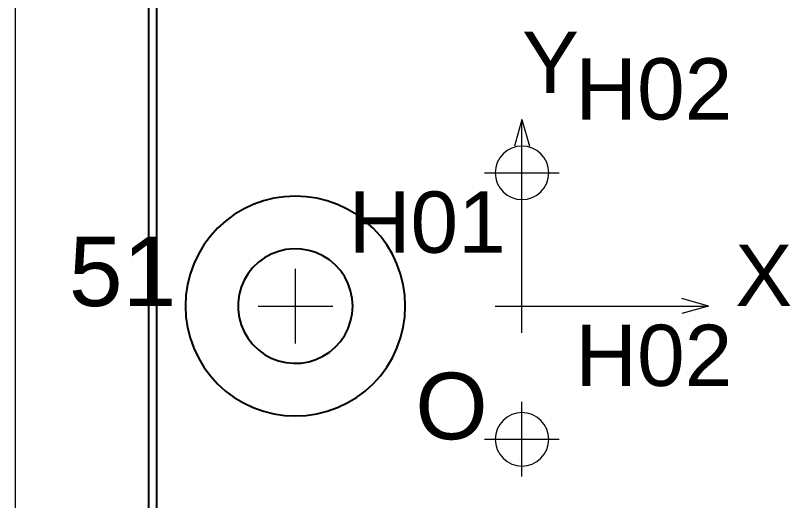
# Paper-space layout '01_三视图' of a CAD drawing. Header units: millimetres. Extents: x 8 to 439, y 8 to 289.
# Drawn here: x 131.11 to 160.18, y 84.7 to 102.9 of the extents above; entities that cross this region are included whole.
import ezdxf

# ---------------------------------------------------------------- set-up
doc = ezdxf.new("R2010")
doc.units = ezdxf.units.MM
doc.linetypes.add('WP_HIDDEN', pattern=[2.3, 1.5, -0.8])
for name, color, linetype, lineweight in [('ANNOTATIONS', 7, 'CONTINUOUS', 18), ('HIDDEN', 7, 'WP_HIDDEN', 13), ('VISIBLE', 7, 'CONTINUOUS', 25)]:
    doc.layers.add(name, color=color, linetype=linetype, lineweight=lineweight)
doc.styles.add('CJK', font='Arial Unicode.ttf')

psp = doc.layouts.new('01_三视图')

# ---------------------------------------------------------------- linework, layer by layer
at = {"layer": 'ANNOTATIONS'}
for p, q in [((131.106, 66.5), (131.106, 117.5)), ((150.106, 99), (149.826, 98)), ((150.106, 92), (150.106, 99)), ((150.106, 99), (150.386, 98)), ((150.106, 95.6), (150.106, 98.4)), ((148.706, 97), (151.506, 97)), ((141.606, 90.6), (141.606, 93.4)), ((150.106, 91), (150.106, 93)), ((157.106, 92), (156.106, 92.28)), ((140.206, 92), (143.006, 92)), ((149.106, 92), (151.106, 92)), ((150.106, 92), (157.106, 92)), ((157.106, 92), (156.106, 91.72)), ((150.106, 85.6), (150.106, 88.4)), ((148.706, 87), (151.506, 87))]:
    psp.add_line(p, q, dxfattribs=at)
at = {"layer": 'HIDDEN'}
for points in [[(151.111, 97), (151.092, 97.196), (151.035, 97.385), (150.942, 97.558), (150.817, 97.711), (150.665, 97.836), (150.491, 97.928), (150.302, 97.986), (150.106, 98.005), (149.91, 97.986), (149.722, 97.928), (149.548, 97.836), (149.396, 97.711), (149.271, 97.558), (149.178, 97.385), (149.121, 97.196), (149.101, 97), (149.121, 96.804), (149.178, 96.615), (149.271, 96.442), (149.396, 96.289), (149.548, 96.164), (149.722, 96.072), (149.91, 96.014), (150.106, 95.995), (150.302, 96.014), (150.491, 96.072), (150.665, 96.164), (150.817, 96.289), (150.942, 96.442), (151.035, 96.615), (151.092, 96.804), (151.111, 97)], [(151.111, 87), (151.092, 87.196), (151.035, 87.385), (150.942, 87.558), (150.817, 87.711), (150.665, 87.836), (150.491, 87.928), (150.302, 87.986), (150.106, 88.005), (149.91, 87.986), (149.722, 87.928), (149.548, 87.836), (149.396, 87.711), (149.271, 87.558), (149.178, 87.385), (149.121, 87.196), (149.101, 87), (149.121, 86.804), (149.178, 86.615), (149.271, 86.442), (149.396, 86.289), (149.548, 86.164), (149.722, 86.072), (149.91, 86.014), (150.106, 85.995), (150.302, 86.014), (150.491, 86.072), (150.665, 86.164), (150.817, 86.289), (150.942, 86.442), (151.035, 86.615), (151.092, 86.804), (151.111, 87)]]:
    psp.add_lwpolyline(points, dxfattribs=at)
at = {"layer": 'VISIBLE'}
for points in [[(136.106, 66.8), (136.106, 117.2)], [(136.406, 66.8), (136.406, 117.2)], [(145.731, 92), (145.711, 92.404), (145.652, 92.805), (145.554, 93.197), (145.417, 93.579), (145.244, 93.945), (145.036, 94.292), (144.795, 94.617), (144.523, 94.917), (144.223, 95.189), (143.898, 95.43), (143.551, 95.638), (143.185, 95.811), (142.804, 95.947), (142.411, 96.046), (142.011, 96.105), (141.606, 96.125), (141.202, 96.105), (140.802, 96.046), (140.409, 95.947), (140.028, 95.811), (139.662, 95.638), (139.315, 95.43), (138.989, 95.189), (138.69, 94.917), (138.418, 94.617), (138.177, 94.292), (137.968, 93.945), (137.795, 93.579), (137.659, 93.197), (137.561, 92.805), (137.501, 92.404), (137.481, 92), (137.501, 91.596), (137.561, 91.195), (137.659, 90.803), (137.795, 90.421), (137.968, 90.055), (138.177, 89.708), (138.418, 89.383), (138.69, 89.083), (138.989, 88.811), (139.315, 88.57), (139.662, 88.362), (140.028, 88.189), (140.409, 88.053), (140.802, 87.954), (141.202, 87.895), (141.606, 87.875), (142.011, 87.895), (142.411, 87.954), (142.804, 88.053), (143.185, 88.189), (143.551, 88.362), (143.898, 88.57), (144.223, 88.811), (144.523, 89.083), (144.795, 89.383), (145.036, 89.708), (145.244, 90.055), (145.417, 90.421), (145.554, 90.803), (145.652, 91.195), (145.711, 91.596), (145.731, 92)], [(143.756, 92), (143.737, 92.287), (143.68, 92.568), (143.586, 92.839), (143.456, 93.096), (143.294, 93.332), (143.101, 93.545), (142.882, 93.731), (142.64, 93.885), (142.379, 94.006), (142.105, 94.091), (141.822, 94.139), (141.534, 94.149), (141.249, 94.12), (140.969, 94.053), (140.701, 93.95), (140.449, 93.812), (140.218, 93.642), (140.012, 93.442), (139.834, 93.217), (139.687, 92.97), (139.575, 92.705), (139.499, 92.428), (139.461, 92.144), (139.461, 91.856), (139.499, 91.572), (139.575, 91.295), (139.687, 91.03), (139.834, 90.783), (140.012, 90.558), (140.218, 90.358), (140.449, 90.188), (140.701, 90.05), (140.969, 89.947), (141.249, 89.88), (141.534, 89.851), (141.822, 89.861), (142.105, 89.909), (142.379, 89.994), (142.64, 90.115), (142.882, 90.269), (143.101, 90.455), (143.294, 90.668), (143.456, 90.904), (143.586, 91.161), (143.68, 91.432), (143.737, 91.713), (143.756, 92)]]:
    psp.add_lwpolyline(points, dxfattribs=at)

# ---------------------------------------------------------------- texts
at = {"layer": 'ANNOTATIONS', "style": 'CJK'}
for s, height, p in [('Y', 2.3, (150.106, 100)), ('H02', 2.3, (152.106, 99)), ('H01', 2.3, (143.606, 94)), ('51', 2.6, (133.106, 92)), ('X', 2.3, (158.106, 92)), ('H02', 2.3, (152.106, 89)), ('O', 2.5, (146.106, 87))]:
    psp.add_text(s, height=height, dxfattribs=at).set_placement(p)

doc.saveas('drawing.dxf')
